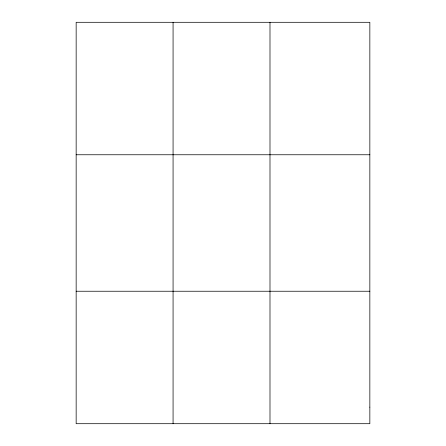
<?xml version="1.0" encoding="UTF-8"?>
<svg xmlns="http://www.w3.org/2000/svg" width="446" height="446" viewBox="0 0 446 446"><rect width="100%" height="100%" fill="white"/><g stroke="black" fill="none" stroke-linecap="round" stroke-linejoin="round"><path stroke-width="0.67" d="M173.07 423.7L173.07 22.3M269.992 423.7L269.992 22.3M76.154 154.762L369.845 154.762M76.154 291.238L369.845 291.238M369.845 407.142L369.845 423.7L76.154 423.7L76.154 22.3L369.845 22.3L369.845 407.142"/></g></svg>
